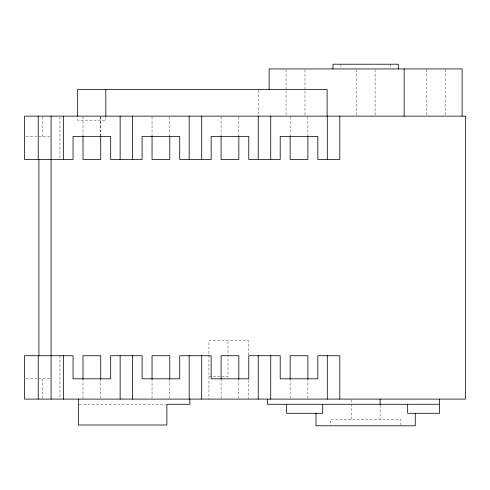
<?xml version="1.0" encoding="UTF-8"?>
<svg xmlns="http://www.w3.org/2000/svg" width="490" height="490" viewBox="0 0 490 490"><rect width="100%" height="100%" fill="white"/><g stroke="black" fill="none" stroke-linecap="round" stroke-linejoin="round"><path stroke-width="0.37" stroke-dasharray="2.45 1.84" d="M26.019 136.41L50.341 136.41M208.954 376.565L227.991 376.565L227.991 340.519M26.019 378.819L50.341 378.819M79.104 404.281L166.116 404.281M445.226 69.696L445.226 115.377M426.3 69.696L426.3 115.377M400.9 425.093L400.9 419.483L330.382 419.483L330.382 425.093M390.365 64.208L390.365 68.263M380.118 405.138L380.118 419.483M375.101 69.696L375.101 116.136M356.181 69.696L356.181 116.136M351.165 399.852L351.165 419.483M340.918 64.208L340.918 68.263M307.879 116.89L307.879 136.41M307.879 378.819L307.879 398.346M304.982 69.696L304.982 90.252M304.982 91.011L304.982 115.377M290.141 116.89L290.141 136.41M290.141 378.819L290.141 398.346M286.056 69.696L286.056 90.252M286.056 91.011L286.056 116.136M258.236 90.289L258.236 115.377M248.381 354.974L248.381 340.519L208.954 340.519L208.954 399.099M248.381 380.081L248.381 399.099M238.832 116.89L238.832 136.41M238.832 378.819L238.832 398.346M221.094 116.89L221.094 136.41M221.094 378.819L221.094 398.346M169.779 116.89L169.779 136.41M169.779 378.819L169.779 398.346M152.041 116.89L152.041 136.41M152.041 378.819L152.041 398.346M105.828 116.81L105.828 120.191L77.665 120.191L77.665 116.81M100.732 116.89L100.732 136.41M100.732 378.819L100.732 398.346M100.72 116.89L100.72 136.41M82.994 116.89L82.994 136.41M82.994 378.819L82.994 398.346M59.976 116.896L59.976 159.501M59.976 355.728L59.976 398.333M42.238 116.89L42.238 136.41M42.238 378.819L42.238 398.346"/><path stroke-width="0.73" d="M439.591 404.281L267.473 404.281L267.473 399.099M462.119 116.136L462.119 68.937L269.163 68.937L269.163 89.554M439.591 399.099L439.591 413.291L407.668 413.291L407.668 404.281M415.263 413.291L415.263 425.792L316.019 425.792L316.019 413.291M404.158 68.937L404.158 116.136M398.309 68.937L398.309 64.208L332.973 64.208L332.973 68.937M380.118 399.099L380.118 404.281M339.791 116.136L339.791 159.501L317.826 159.501L317.826 136.41L280.2 136.41L280.2 159.501L248.773 159.501L248.773 136.41L211.153 136.41L211.153 159.501L179.726 159.501L179.726 136.41L142.1 136.41L142.1 159.501L110.673 159.501L110.673 136.41L73.047 136.41L73.047 159.501L24.5 159.501L24.5 116.136L465.5 116.136L465.5 399.099L24.5 399.099L24.5 355.728L73.047 355.728L73.047 378.819L110.673 378.819L110.673 355.728L142.1 355.728L142.1 378.819L179.726 378.819L179.726 355.728L211.153 355.728L211.153 378.819L248.773 378.819L248.773 355.728L280.2 355.728L280.2 378.819L317.826 378.819L317.826 355.728L339.791 355.728L339.791 399.099M327.283 116.136L327.283 159.501M327.283 355.728L327.283 399.099M327.124 116.136L327.124 89.554L77.665 89.554L77.665 116.136M322.671 404.281L322.671 413.291L286.619 413.291L286.619 404.281M307.879 136.41L307.879 159.501L290.141 159.501L290.141 136.41M307.879 378.819L307.879 355.728L290.141 355.728L290.141 378.819M270.737 116.136L270.737 159.501M270.737 355.728L270.737 399.099M258.236 116.136L258.236 159.501M258.236 355.728L258.236 399.099M238.832 136.41L238.832 159.501L221.094 159.501L221.094 136.41M238.832 378.819L238.832 355.728L221.094 355.728L221.094 378.819M201.69 116.136L201.69 159.501M201.69 355.728L201.69 399.099M189.863 399.099L189.863 404.281L166.882 404.281L166.882 425.008L78.345 425.008L78.345 399.099M189.183 116.136L189.183 159.501M189.183 355.728L189.183 399.099M169.779 136.41L169.779 159.501L152.041 159.501L152.041 136.41M169.779 378.819L169.779 355.728L152.041 355.728L152.041 378.819M132.637 116.136L132.637 159.501M132.637 355.728L132.637 399.099M120.136 116.136L120.136 159.501M120.136 355.728L120.136 399.099M105.828 89.554L105.828 116.136M100.732 136.41L100.732 159.501L82.994 159.501L82.994 136.41M100.732 378.819L100.732 355.728L82.994 355.728L82.994 378.819M63.59 116.136L63.59 159.501M63.59 355.728L63.59 399.099M51.083 116.136L51.083 399.099M38.918 159.501L38.918 355.728M38.245 116.136L38.245 159.501M38.245 355.728L38.245 399.099"/></g></svg>
